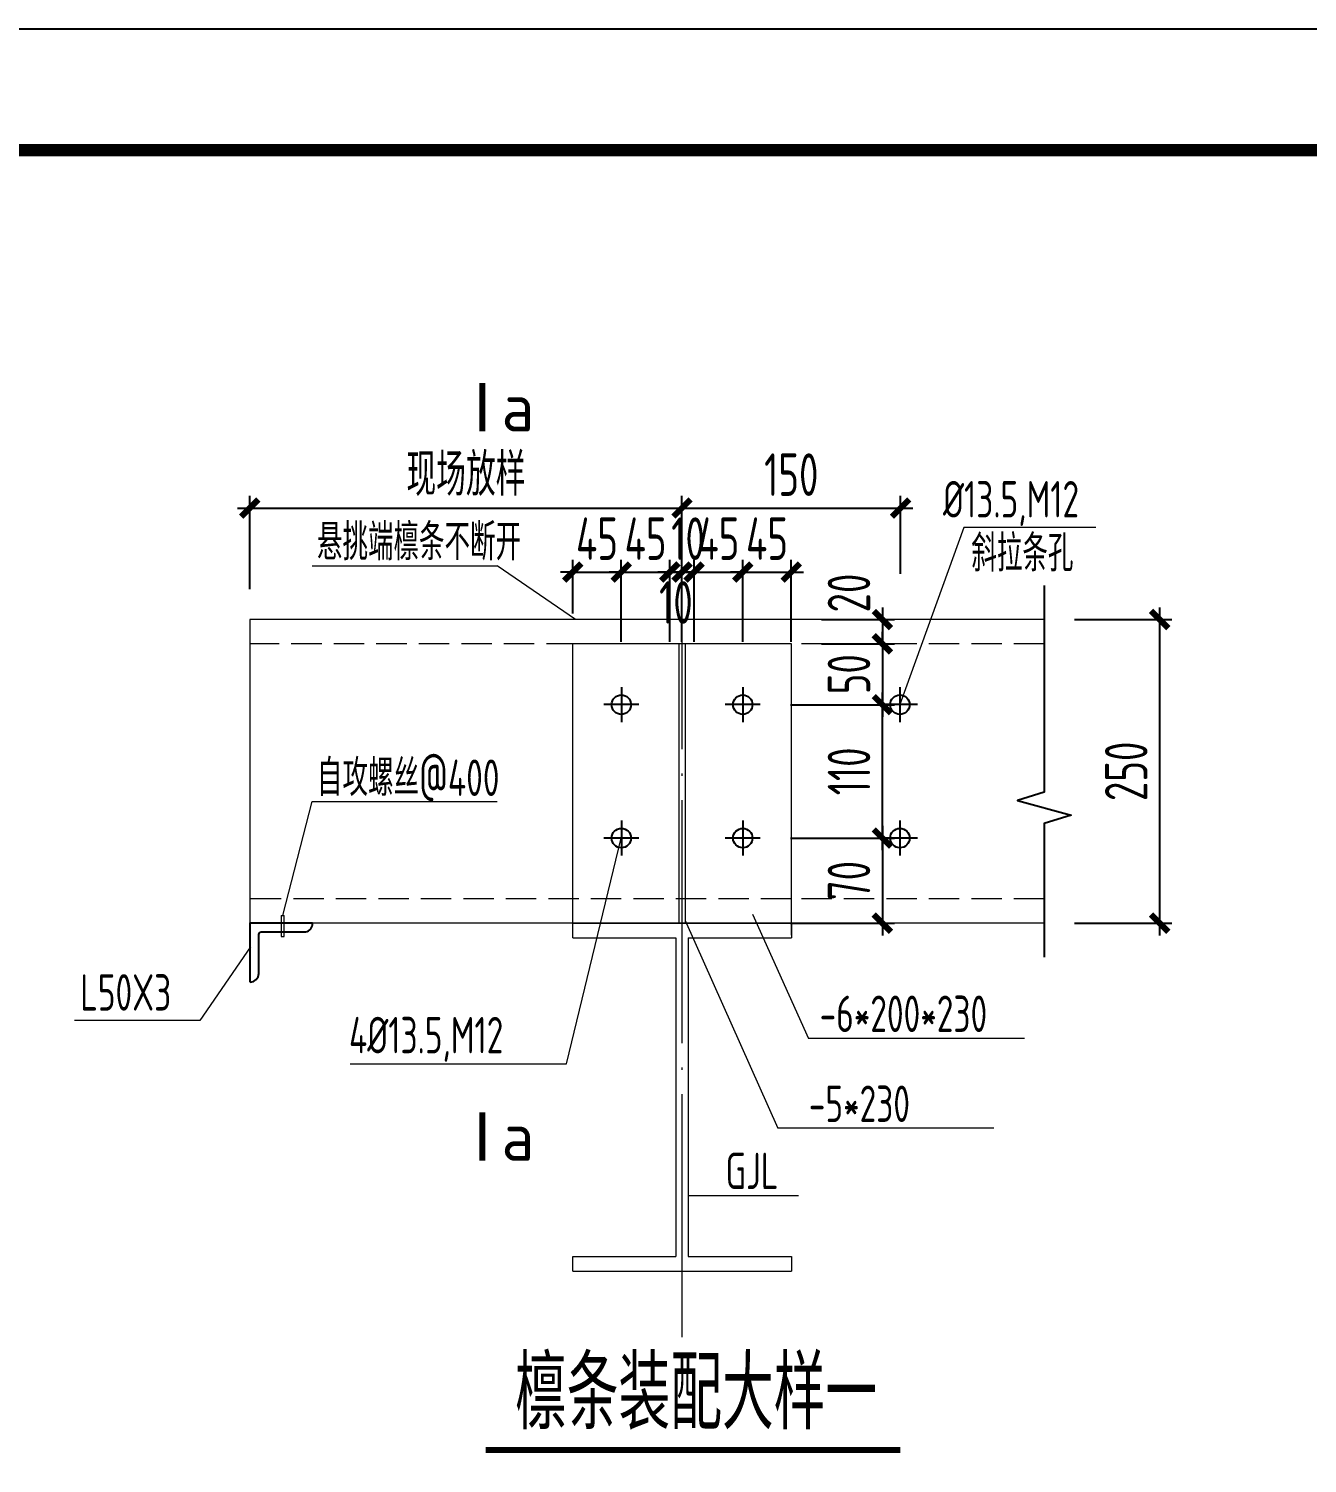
# Model space of a CAD drawing. Extents: x -3102990 to -851544, y -5293060 to -2540151.
# Drawn here: x -1814739 to -1804211, y -2642714 to -2630902 of the extents above; entities that cross this region are included whole.
import ezdxf

# ---------------------------------------------------------------- set-up
doc = ezdxf.new("R2010")
doc.units = 0
doc.header["$LTSCALE"] = 1000
doc.header["$PDMODE"] = 1
doc.linetypes.add('DASH', pattern=[0.35, 0.25, -0.1])
doc.linetypes.add('DOTE', pattern=[2.42, 2, -0.2, 0.02, -0.2])
doc.layers.get('0').update_dxf_attribs({"linetype": 'CONTINUOUS'})
doc.layers.get('Defpoints').update_dxf_attribs({"linetype": 'CONTINUOUS'})
for name, color, linetype in [('4', 1, 'CONTINUOUS'), ('AXIS', 253, 'DOTE'), ('BEAM', 4, 'CONTINUOUS'), ('BEAM_TEXT_HOR', 7, 'CONTINUOUS'), ('COLU', 7, 'CONTINUOUS'), ('DIM', 3, 'CONTINUOUS'), ('NUM', 7, 'CONTINUOUS'), ('Prof', 2, 'CONTINUOUS'), ('PUB_TITLE', 4, 'CONTINUOUS'), ('TEXT', 7, 'CONTINUOUS'), ('THICK', 6, 'CONTINUOUS'), ('THIN', 7, 'CONTINUOUS')]:
    doc.layers.add(name, color=color, linetype=linetype)
doc.layers.add('yichutu', color=7, linetype='CONTINUOUS', true_color=0xffffff, plot=False)
doc.styles.add('TSSD_Dimension', font='tssdeng.shx', dxfattribs={"width": 0.7, "bigfont": 'Hztxt.shx'})
doc.styles.add('TSSD_Label', font='tssdeng.shx', dxfattribs={"width": 0.75, "bigfont": 'hztxt.shx'})
doc.styles.add('TSSD_Rein', font='Tssdeng.shx', dxfattribs={"width": 0.75, "bigfont": 'hztxt.shx'})
doc.styles.add('正文', font='romans.shx', dxfattribs={"width": 0.71, "bigfont": 'hztxt.shx'})
doc.dimstyles.new('TSSD_10_100', dxfattribs={"dimtxt": 350, "dimasz": 100, "dimexe": 100, "dimexo": 250, "dimgap": 100, "dimtad": 1, "dimdec": 0, "dimlfac": 0.1, "dimzin": 0, "dimdsep": 46, "dimtxsty": 'TSSD_Dimension', "dimblk": 'ARCHTICK', "dimcen": 0, "dimdle": 100, "dimclrt": 7, "dimadec": 0, "dimazin": 0, "dimtfac": 1, "dimtdec": 0, "dimtix": 1, "dimtmove": 2, "dimatfit": 3, "dimldrblk": 'ARCHTICK', "dimfxl": 1, "dimtolj": 1, "dimtzin": 0, "dimarcsym": 0})

# ---------------------------------------------------------------- blocks, each defined once
blk = doc.blocks.new('_ArchTick')
at = {"color": 0, "const_width": 0.5}
blk.add_lwpolyline([(-0.71, -0.71), (0.71, 0.71)], dxfattribs=at)
blk = doc.blocks.new('*D2568')
at = {"layer": 'Defpoints', "color": 0}
for p in [(-1809360, -2634849), (-1809360, -2635640), (-1812919, -2635767)]:
    blk.add_point(p, dxfattribs=at)
at = {"layer": 'DIM', "color": 0, "lineweight": -2}
for p, q in [((-1812919, -2635517), (-1812919, -2634749)), ((-1809360, -2635390), (-1809360, -2634749)), ((-1813019, -2634849), (-1809260, -2634849))]:
    blk.add_line(p, q, dxfattribs=at)
at = {"layer": 'DIM', "color": 0, "lineweight": -2, "xscale": 100, "yscale": 100, "zscale": 100, "rotation": 180}
blk.add_blockref('_ArchTick', (-1812919, -2634849), dxfattribs=at)
at = {"layer": 'DIM', "color": 0, "lineweight": -2, "xscale": 100, "yscale": 100, "zscale": 100}
blk.add_blockref('_ArchTick', (-1809360, -2634849), dxfattribs=at)
at = {"layer": 'DIM', "color": 7, "lineweight": 5, "insert": (-1811139, -2634574), "char_height": 350, "attachment_point": 5, "style": 'TSSD_Dimension'}
blk.add_mtext('\\A1;现场放样', dxfattribs=at)
blk = doc.blocks.new('*D2569')
at = {"layer": 'Defpoints', "color": 0}
for p in [(-1807560, -2634849), (-1809360, -2635640), (-1807560, -2635640)]:
    blk.add_point(p, dxfattribs=at)
at = {"layer": 'DIM', "color": 0, "lineweight": -2}
for p, q in [((-1809360, -2635390), (-1809360, -2634749)), ((-1807560, -2635390), (-1807560, -2634749)), ((-1809460, -2634849), (-1807460, -2634849))]:
    blk.add_line(p, q, dxfattribs=at)
at = {"layer": 'DIM', "color": 0, "lineweight": -2, "xscale": 100, "yscale": 100, "zscale": 100, "rotation": 180}
blk.add_blockref('_ArchTick', (-1809360, -2634849), dxfattribs=at)
at = {"layer": 'DIM', "color": 0, "lineweight": -2, "xscale": 100, "yscale": 100, "zscale": 100}
blk.add_blockref('_ArchTick', (-1807560, -2634849), dxfattribs=at)
at = {"layer": 'DIM', "color": 7, "lineweight": 5, "insert": (-1808460, -2634574), "char_height": 350, "attachment_point": 5, "style": 'TSSD_Dimension'}
blk.add_mtext('\\A1;150', dxfattribs=at)
blk = doc.blocks.new('*D2570')
at = {"layer": 'Defpoints', "color": 0}
for p in [(-1809860, -2635376), (-1810260, -2635967), (-1809860, -2636201)]:
    blk.add_point(p, dxfattribs=at)
at = {"layer": 'DIM', "color": 0, "lineweight": -2}
for p, q in [((-1810260, -2635717), (-1810260, -2635276)), ((-1809860, -2635951), (-1809860, -2635276)), ((-1810260, -2635376), (-1810360, -2635376)), ((-1810260, -2635376), (-1809860, -2635376)), ((-1809860, -2635376), (-1809760, -2635376))]:
    blk.add_line(p, q, dxfattribs=at)
at = {"layer": 'DIM', "color": 0, "lineweight": -2, "xscale": 100, "yscale": 100, "zscale": 100}
blk.add_blockref('_ArchTick', (-1810260, -2635376), dxfattribs=at)
at = {"layer": 'DIM', "color": 0, "lineweight": -2, "xscale": 100, "yscale": 100, "zscale": 100, "rotation": 180}
blk.add_blockref('_ArchTick', (-1809860, -2635376), dxfattribs=at)
at = {"layer": 'DIM', "color": 7, "lineweight": 5, "insert": (-1810060, -2635101), "char_height": 350, "attachment_point": 5, "style": 'TSSD_Dimension'}
blk.add_mtext('\\A1;45', dxfattribs=at)
blk = doc.blocks.new('*D2571')
at = {"layer": 'Defpoints', "color": 0}
for p in [(-1809460, -2635376), (-1809860, -2636201), (-1809460, -2636201)]:
    blk.add_point(p, dxfattribs=at)
at = {"layer": 'DIM', "color": 0, "lineweight": -2}
for p, q in [((-1809860, -2635951), (-1809860, -2635276)), ((-1809460, -2635951), (-1809460, -2635276)), ((-1809860, -2635376), (-1809960, -2635376)), ((-1809860, -2635376), (-1809460, -2635376)), ((-1809460, -2635376), (-1809360, -2635376))]:
    blk.add_line(p, q, dxfattribs=at)
at = {"layer": 'DIM', "color": 0, "lineweight": -2, "xscale": 100, "yscale": 100, "zscale": 100}
blk.add_blockref('_ArchTick', (-1809860, -2635376), dxfattribs=at)
at = {"layer": 'DIM', "color": 0, "lineweight": -2, "xscale": 100, "yscale": 100, "zscale": 100, "rotation": 180}
blk.add_blockref('_ArchTick', (-1809460, -2635376), dxfattribs=at)
at = {"layer": 'DIM', "color": 7, "lineweight": 5, "insert": (-1809660, -2635101), "char_height": 350, "attachment_point": 5, "style": 'TSSD_Dimension'}
blk.add_mtext('\\A1;45', dxfattribs=at)
blk = doc.blocks.new('*D2572')
at = {"layer": 'Defpoints', "color": 0}
for p in [(-1809360, -2635376), (-1809460, -2636201), (-1809360, -2636201)]:
    blk.add_point(p, dxfattribs=at)
at = {"layer": 'DIM', "color": 0, "lineweight": -2}
for p, q in [((-1809460, -2635951), (-1809460, -2635276)), ((-1809360, -2635951), (-1809360, -2635276)), ((-1809460, -2635376), (-1809560, -2635376)), ((-1809460, -2635376), (-1809360, -2635376)), ((-1809360, -2635376), (-1809260, -2635376))]:
    blk.add_line(p, q, dxfattribs=at)
at = {"layer": 'DIM', "color": 0, "lineweight": -2, "xscale": 100, "yscale": 100, "zscale": 100}
blk.add_blockref('_ArchTick', (-1809460, -2635376), dxfattribs=at)
at = {"layer": 'DIM', "color": 0, "lineweight": -2, "xscale": 100, "yscale": 100, "zscale": 100, "rotation": 180}
blk.add_blockref('_ArchTick', (-1809360, -2635376), dxfattribs=at)
at = {"layer": 'DIM', "color": 7, "lineweight": 5, "insert": (-1809410, -2635626), "char_height": 350, "attachment_point": 5, "style": 'TSSD_Dimension'}
blk.add_mtext('\\A1;10', dxfattribs=at)
blk = doc.blocks.new('*D2573')
at = {"layer": 'Defpoints', "color": 0}
for p in [(-1809260, -2635376), (-1809360, -2636201), (-1809260, -2636201)]:
    blk.add_point(p, dxfattribs=at)
at = {"layer": 'DIM', "color": 0, "lineweight": -2}
for p, q in [((-1809360, -2635951), (-1809360, -2635276)), ((-1809260, -2635951), (-1809260, -2635276)), ((-1809360, -2635376), (-1809460, -2635376)), ((-1809360, -2635376), (-1809260, -2635376)), ((-1809260, -2635376), (-1809160, -2635376))]:
    blk.add_line(p, q, dxfattribs=at)
at = {"layer": 'DIM', "color": 0, "lineweight": -2, "xscale": 100, "yscale": 100, "zscale": 100}
blk.add_blockref('_ArchTick', (-1809360, -2635376), dxfattribs=at)
at = {"layer": 'DIM', "color": 0, "lineweight": -2, "xscale": 100, "yscale": 100, "zscale": 100, "rotation": 180}
blk.add_blockref('_ArchTick', (-1809260, -2635376), dxfattribs=at)
at = {"layer": 'DIM', "color": 7, "lineweight": 5, "insert": (-1809310, -2635101), "char_height": 350, "attachment_point": 5, "style": 'TSSD_Dimension'}
blk.add_mtext('\\A1;10', dxfattribs=at)
blk = doc.blocks.new('*D2574')
at = {"layer": 'Defpoints', "color": 0}
for p in [(-1808860, -2635376), (-1809260, -2636201), (-1808860, -2636201)]:
    blk.add_point(p, dxfattribs=at)
at = {"layer": 'DIM', "color": 0, "lineweight": -2}
for p, q in [((-1809260, -2635951), (-1809260, -2635276)), ((-1808860, -2635951), (-1808860, -2635276)), ((-1809260, -2635376), (-1809360, -2635376)), ((-1809260, -2635376), (-1808860, -2635376)), ((-1808860, -2635376), (-1808760, -2635376))]:
    blk.add_line(p, q, dxfattribs=at)
at = {"layer": 'DIM', "color": 0, "lineweight": -2, "xscale": 100, "yscale": 100, "zscale": 100}
blk.add_blockref('_ArchTick', (-1809260, -2635376), dxfattribs=at)
at = {"layer": 'DIM', "color": 0, "lineweight": -2, "xscale": 100, "yscale": 100, "zscale": 100, "rotation": 180}
blk.add_blockref('_ArchTick', (-1808860, -2635376), dxfattribs=at)
at = {"layer": 'DIM', "color": 7, "lineweight": 5, "insert": (-1809060, -2635101), "char_height": 350, "attachment_point": 5, "style": 'TSSD_Dimension'}
blk.add_mtext('\\A1;45', dxfattribs=at)
blk = doc.blocks.new('*D2575')
at = {"layer": 'Defpoints', "color": 0}
for p in [(-1808460, -2635376), (-1808860, -2636201), (-1808460, -2636201)]:
    blk.add_point(p, dxfattribs=at)
at = {"layer": 'DIM', "color": 0, "lineweight": -2}
for p, q in [((-1808860, -2635951), (-1808860, -2635276)), ((-1808460, -2635951), (-1808460, -2635276)), ((-1808860, -2635376), (-1808960, -2635376)), ((-1808860, -2635376), (-1808460, -2635376)), ((-1808460, -2635376), (-1808360, -2635376))]:
    blk.add_line(p, q, dxfattribs=at)
at = {"layer": 'DIM', "color": 0, "lineweight": -2, "xscale": 100, "yscale": 100, "zscale": 100}
blk.add_blockref('_ArchTick', (-1808860, -2635376), dxfattribs=at)
at = {"layer": 'DIM', "color": 0, "lineweight": -2, "xscale": 100, "yscale": 100, "zscale": 100, "rotation": 180}
blk.add_blockref('_ArchTick', (-1808460, -2635376), dxfattribs=at)
at = {"layer": 'DIM', "color": 7, "lineweight": 5, "insert": (-1808660, -2635101), "char_height": 350, "attachment_point": 5, "style": 'TSSD_Dimension'}
blk.add_mtext('\\A1;45', dxfattribs=at)
blk = doc.blocks.new('*D2576')
at = {"layer": 'Defpoints', "color": 0}
for p in [(-1808460, -2635767), (-1808460, -2635967), (-1807710, -2635967)]:
    blk.add_point(p, dxfattribs=at)
at = {"layer": 'DIM', "color": 0, "lineweight": -2}
for p, q in [((-1807710, -2635667), (-1807710, -2636067)), ((-1808210, -2635767), (-1807610, -2635767)), ((-1808210, -2635967), (-1807610, -2635967))]:
    blk.add_line(p, q, dxfattribs=at)
at = {"layer": 'DIM', "color": 0, "lineweight": -2, "xscale": 100, "yscale": 100, "zscale": 100}
for p, rotation in [((-1807710, -2635767), 90), ((-1807710, -2635967), 270)]:
    blk.add_blockref('_ArchTick', p, dxfattribs=dict(at, rotation=rotation))
at = {"layer": 'DIM', "color": 7, "lineweight": 5, "insert": (-1807985, -2635549), "char_height": 350, "attachment_point": 5, "rotation": 90, "style": 'TSSD_Dimension'}
blk.add_mtext('\\A1;20', dxfattribs=at)
blk = doc.blocks.new('*D2577')
at = {"layer": 'Defpoints', "color": 0}
for p in [(-1808460, -2635967), (-1808716, -2636468, 192), (-1807710, -2636468)]:
    blk.add_point(p, dxfattribs=at)
at = {"layer": 'DIM', "color": 0, "lineweight": -2}
for p, q in [((-1807710, -2635967), (-1807710, -2635867)), ((-1808210, -2635967), (-1807610, -2635967)), ((-1807710, -2635967), (-1807710, -2636468)), ((-1808466, -2636468), (-1807610, -2636468)), ((-1807710, -2636468), (-1807710, -2636568))]:
    blk.add_line(p, q, dxfattribs=at)
at = {"layer": 'DIM', "color": 0, "lineweight": -2, "xscale": 100, "yscale": 100, "zscale": 100}
for p, rotation in [((-1807710, -2635967), 270), ((-1807710, -2636468), 90)]:
    blk.add_blockref('_ArchTick', p, dxfattribs=dict(at, rotation=rotation))
at = {"layer": 'DIM', "color": 7, "lineweight": 5, "insert": (-1807985, -2636217), "char_height": 350, "attachment_point": 5, "rotation": 90, "style": 'TSSD_Dimension'}
blk.add_mtext('\\A1;50', dxfattribs=at)
blk = doc.blocks.new('*D2578')
at = {"layer": 'Defpoints', "color": 0}
for p in [(-1808716, -2637566, 192), (-1808716, -2638267), (-1807710, -2638267)]:
    blk.add_point(p, dxfattribs=at)
at = {"layer": 'DIM', "color": 0, "lineweight": -2}
for p, q in [((-1807710, -2637466), (-1807710, -2638367)), ((-1808466, -2637566), (-1807610, -2637566)), ((-1808466, -2638267), (-1807610, -2638267))]:
    blk.add_line(p, q, dxfattribs=at)
at = {"layer": 'DIM', "color": 0, "lineweight": -2, "xscale": 100, "yscale": 100, "zscale": 100}
for p, rotation in [((-1807710, -2637566), 90), ((-1807710, -2638267), 270)]:
    blk.add_blockref('_ArchTick', p, dxfattribs=dict(at, rotation=rotation))
at = {"layer": 'DIM', "color": 7, "lineweight": 5, "insert": (-1807985, -2637916), "char_height": 350, "attachment_point": 5, "rotation": 90, "style": 'TSSD_Dimension'}
blk.add_mtext('\\A1;70', dxfattribs=at)
blk = doc.blocks.new('A$C3073000E')
at = {"layer": 'THIN', "color": 1}
for p, q in [((-28, 145), (-28, -143)), ((116, 1), (-172, 1))]:
    blk.add_line(p, q, dxfattribs=at)
blk.add_circle((-28, 1), 80, dxfattribs=at)
blk = doc.blocks.new('*D2579')
at = {"layer": 'Defpoints', "color": 0}
for p in [(-1806377, -2635767), (-1806377, -2638267), (-1805427, -2638267)]:
    blk.add_point(p, dxfattribs=at)
at = {"layer": 'DIM', "color": 0, "lineweight": -2}
for p, q in [((-1805427, -2635667), (-1805427, -2638367)), ((-1806127, -2635767), (-1805327, -2635767)), ((-1806127, -2638267), (-1805327, -2638267))]:
    blk.add_line(p, q, dxfattribs=at)
at = {"layer": 'DIM', "color": 0, "lineweight": -2, "xscale": 100, "yscale": 100, "zscale": 100}
for p, rotation in [((-1805427, -2635767), 90), ((-1805427, -2638267), 270)]:
    blk.add_blockref('_ArchTick', p, dxfattribs=dict(at, rotation=rotation))
at = {"layer": 'DIM', "color": 7, "lineweight": 5, "insert": (-1805702, -2637017), "char_height": 350, "attachment_point": 5, "rotation": 90, "style": 'TSSD_Dimension'}
blk.add_mtext('\\A1;250', dxfattribs=at)
blk = doc.blocks.new('*D2590')
at = {"layer": 'Defpoints', "color": 0}
for p in [(-1808460, -2636468), (-1807710, -2636468), (-1808460, -2637566)]:
    blk.add_point(p, dxfattribs=at)
at = {"layer": 'DIM', "color": 0, "lineweight": -2}
for p, q in [((-1807710, -2637666), (-1807710, -2636368)), ((-1808210, -2636468), (-1807610, -2636468)), ((-1808210, -2637566), (-1807610, -2637566))]:
    blk.add_line(p, q, dxfattribs=at)
at = {"layer": 'DIM', "color": 0, "lineweight": -2, "xscale": 100, "yscale": 100, "zscale": 100}
for p, rotation in [((-1807710, -2636468), 90), ((-1807710, -2637566), 270)]:
    blk.add_blockref('_ArchTick', p, dxfattribs=dict(at, rotation=rotation))
at = {"layer": 'DIM', "color": 7, "insert": (-1807985, -2637017), "char_height": 350, "attachment_point": 5, "rotation": 90, "style": 'TSSD_Dimension'}
blk.add_mtext('\\A1;110', dxfattribs=at)
blk = doc.blocks.new('A$C16496DF1')
at = {"layer": 'PUB_TITLE'}
blk.add_lwpolyline([(0, 0), (0, 42000), (104100, 42000), (104100, 0)], close=True, dxfattribs=at)
at = {"layer": 'PUB_TITLE', "const_width": 100}
blk.add_lwpolyline([(103100, 1000), (103100, 41000), (713, 41000), (713, 1000), (103100, 1000)], dxfattribs=at)
blk = doc.blocks.new('yct-1041-420-104100-42000-100-2006.0')
at = {"layer": 'yichutu', "color": 7, "true_color": 0xffffff}
blk.add_lwpolyline([(0, 0), (0, 42000), (104100, 42000), (104100, 0)], close=True, dxfattribs=at)

msp = doc.modelspace()

# ---------------------------------------------------------------- linework, layer by layer
at = {"layer": '4', "lineweight": 5}
for p, q in [((-1812660.15, -2638202.4, -192), (-1812660.15, -2638376.77, -192)), ((-1812660.15, -2638202.4, -192), (-1812635.15, -2638202.4, -192)), ((-1812635.15, -2638376.77, -192), (-1812635.15, -2638202.4, -192)), ((-1812660.15, -2638376.77, -192), (-1812635.15, -2638376.77, -192))]:
    msp.add_line(p, q, dxfattribs=at)
at = {"layer": 'AXIS', "lineweight": 5}
msp.add_line((-1809359.64, -2641673.92, -192), (-1809359.64, -2635254.74, -192), dxfattribs=at)
at = {"layer": 'BEAM', "linetype": 'ByBlock', "lineweight": 5}
for p, q in [((-1806376.82, -2635767.21, -192), (-1812918.9, -2635767.21, -192)), ((-1812918.9, -2635767.21, -192), (-1812918.9, -2638266.73, -192)), ((-1808459.64, -2635967.21, -192), (-1810259.64, -2635967.21, -192)), ((-1810259.64, -2638366.73, -192), (-1810259.64, -2635967.21, -192)), ((-1809384.64, -2635967.21, -192), (-1809384.64, -2638266.73, -192)), ((-1809334.64, -2635967.21, -192), (-1809334.64, -2638266.73, -192)), ((-1808459.64, -2638366.73, -192), (-1808459.64, -2635967.21, -192)), ((-1810259.64, -2638266.73, -192), (-1812918.9, -2638266.73, -192)), ((-1808459.64, -2638266.73, -192), (-1810259.64, -2638266.73, -192)), ((-1806376.82, -2638266.73, -192), (-1808459.64, -2638266.73, -192))]:
    msp.add_line(p, q, dxfattribs=at)
at = {"layer": 'BEAM', "linetype": 'DASH', "lineweight": 5}
for p, q in [((-1806376.82, -2635967.21, -192), (-1812918.9, -2635967.21, -192)), ((-1808459.64, -2638066.73, -192), (-1812918.9, -2638066.73, -192)), ((-1806376.82, -2638066.73, -192), (-1808459.64, -2638066.73, -192)), ((-1810259.64, -2638266.73, -192), (-1809459.64, -2638266.73, -192)), ((-1808459.64, -2638266.73, -192), (-1809259.64, -2638266.73, -192))]:
    msp.add_line(p, q, dxfattribs=at)
at = {"layer": 'BEAM_TEXT_HOR', "lineweight": 5}
for p, q in [((-1810238.16, -2635767.21, -192), (-1810883.03, -2635323.45, -192)), ((-1812647.65, -2638202.4, -192), (-1812404.01, -2637264.31, -192))]:
    msp.add_line(p, q, dxfattribs=at)
at = {"layer": 'COLU', "linetype": 'ByBlock', "lineweight": 5}
for p, q in [((-1810259.64, -2638266.73, -192), (-1808459.64, -2638266.73, -192)), ((-1810259.64, -2638386.73, -192), (-1810259.64, -2638266.73, -192)), ((-1808459.64, -2638266.73, -192), (-1808459.64, -2638386.73, -192)), ((-1810259.64, -2638386.73, -192), (-1809409.64, -2638386.73, -192)), ((-1809409.64, -2638386.73, -192), (-1809409.64, -2641010.54, -192)), ((-1809309.64, -2638386.73, -192), (-1809309.64, -2641010.54, -192)), ((-1809309.64, -2638386.73, -192), (-1808459.64, -2638386.73, -192)), ((-1810259.64, -2641010.54, -192), (-1809409.64, -2641010.54, -192)), ((-1810259.64, -2641130.54, -192), (-1810259.64, -2641010.54, -192)), ((-1809309.64, -2641010.54, -192), (-1808459.64, -2641010.54, -192)), ((-1808459.64, -2641010.54, -192), (-1808459.64, -2641130.54, -192)), ((-1810259.64, -2641130.54, -192), (-1808459.64, -2641130.54, -192))]:
    msp.add_line(p, q, dxfattribs=at)
at = {"layer": 'NUM', "const_width": 50, "elevation": -480}
msp.add_lwpolyline([(-1810976.89, -2642604.39), (-1807561.39, -2642604.39)], dxfattribs=at)
at = {"layer": 'Prof', "elevation": -192}
for points in [[(-1812843.9, -2638681.07), (-1812843.9, -2638359.23, -0.41421356), (-1812823.9, -2638339.23), (-1812457.9, -2638339.23, 0.34884136), (-1812401.4, -2638266.73), (-1812918.9, -2638266.73), (-1812918.9, -2638751.73)], [(-1812916.44, -2638751.73, 0.39650357), (-1812843.9, -2638681.07)]]:
    msp.add_lwpolyline(points, format="xyb", dxfattribs=at)
at = {"layer": 'TEXT', "lineweight": 5}
for p, q in [((-1807040.25, -2635010.13, -192), (-1807565.76, -2636467.76)), ((-1805952.78, -2635010.13, -192), (-1807040.25, -2635010.13, -192)), ((-1812404.01, -2635323.45, -192), (-1810883.03, -2635323.45, -192)), ((-1812404.01, -2637264.31, -192), (-1810883.03, -2637264.31, -192)), ((-1810310.81, -2639425.91, -480), (-1809859.64, -2637566.18)), ((-1808778.38, -2638191.75, -480), (-1808319.48, -2639214.93, -480)), ((-1809334.64, -2638245.83, -192), (-1808571.47, -2639955.55, -480)), ((-1812912.38, -2638462.65, -192), (-1813330.83, -2639068.37, -192)), ((-1813330.83, -2639068.37, -192), (-1814362.95, -2639068.37, -192)), ((-1806540.44, -2639214.93, -480), (-1808319.48, -2639214.93, -480)), ((-1812093.45, -2639425.91, -480), (-1810310.81, -2639425.91, -480)), ((-1806792.43, -2639955.55, -480), (-1808571.47, -2639955.55, -480)), ((-1809309.64, -2640507.82, -192), (-1808400.12, -2640507.82, -192))]:
    msp.add_line(p, q, dxfattribs=at)
at = {"layer": 'THICK', "const_width": 50, "elevation": -192}
for points in [[(-1811004.4, -2634218.14), (-1811004.4, -2633818.14)], [(-1811004.4, -2639823.24), (-1811004.4, -2640223.24)]]:
    msp.add_lwpolyline(points, dxfattribs=at)
at = {"layer": 'THIN', "elevation": -192}
msp.add_lwpolyline([(-1806376.82, -2635487.21), (-1806376.82, -2637186.97), (-1806596.82, -2637256.97), (-1806156.82, -2637376.97), (-1806376.82, -2637446.97), (-1806376.82, -2638546.73)], dxfattribs=at)

# ---------------------------------------------------------------- block references
at = {"ltscale": 1.5}
msp.add_blockref('A$C16496DF1', (-1901499.9, -2672902.4), dxfattribs=at)
at = {"layer": 'BEAM', "linetype": 'ByBlock'}
for p in [(-1809831.34, -2636468.63), (-1808831.34, -2636468.63), (-1807537.46, -2636468.63), (-1809831.34, -2637567.05), (-1808831.34, -2637567.05), (-1807537.46, -2637567.05)]:
    msp.add_blockref('A$C3073000E', p, dxfattribs=at)
at = {"layer": 'yichutu'}
msp.add_blockref('yct-1041-420-104100-42000-100-2006.0', (-1901499.9, -2672902.4), dxfattribs=at)

# ---------------------------------------------------------------- texts
at = {"layer": 'TEXT', "lineweight": 5}
for s, height, style, width, p in [('%%c13.5,M12', 300, 'TSSD_Rein', 0.7, (-1807210.57, -2634926.73, -192)), ('悬挑端檩条不断开', 300, 'TSSD_Rein', 0.7, (-1812365.33, -2635278.59, -192)), ('斜拉条孔', 300, 'TSSD_Rein', 0.7, (-1806977.17, -2635371.17, -192)), ('自攻螺丝@400', 300, 'TSSD_Rein', 0.7, (-1812365.33, -2637219.45, -192)), ('L50X3', 300, 'TSSD_Rein', 0.7, (-1814314.46, -2638986.92, -192)), ('-6*200*230', 300, 'TSSD_Rein', 0.7, (-1808226.85, -2639162.99, -480)), ('4%%c13.5,M12', 300, 'TSSD_Rein', 0.7, (-1812102.08, -2639338.47, -480)), ('-5*230', 300, 'TSSD_Rein', 0.7, (-1808315.87, -2639903.62, -480)), ('GJL', 300, 'TSSD_Rein', 0.7, (-1809001.86, -2640455.89, -192)), ('檩条装配大样一', 600.008, '正文', 0.71, (-1810734.59, -2642434.72, -480))]:
    msp.add_text(s, height=height, dxfattribs=dict(at, style=style, width=width)).set_placement(p)
at = {"layer": 'THICK', "lineweight": 5, "style": 'TSSD_Label'}
for p in [(-1810846.07, -2634218.14, -192), (-1810846.07, -2640223.24, -192)]:
    msp.add_text('a', height=400, dxfattribs=at).set_placement(p)

# ---------------------------------------------------------------- dimensions: what is measured, and where the dimension line sits
at = {"layer": 'DIM', "lineweight": 5}
for base, p1, p2, text, picture, middle in [((-1809359.64, -2634849.26, -192), (-1812918.9, -2635767.21, -192), (-1809359.64, -2635640.32, -192), '现场放样', '*D2568', (-1811139.27, -2634574.26, -192)), ((-1807559.64, -2634849.26, -192), (-1809359.64, -2635640.32, -192), (-1807559.64, -2635640.32, -192), '150', '*D2569', (-1808459.64, -2634574.26, -192)), ((-1809859.64, -2635375.86, -192), (-1810259.64, -2635967.21, -192), (-1809859.64, -2636201.21, -192), '45', '*D2570', (-1810059.64, -2635100.86, -192)), ((-1809459.64, -2635375.86, -192), (-1809859.64, -2636201.21, -192), (-1809459.64, -2636201.21, -192), '45', '*D2571', (-1809659.64, -2635100.86, -192)), ((-1808859.64, -2635375.86, -192), (-1809259.64, -2636201.21, -192), (-1808859.64, -2636201.21, -192), '45', '*D2574', (-1809059.64, -2635100.86, -192)), ((-1808459.64, -2635375.86, -192), (-1808859.64, -2636201.21, -192), (-1808459.64, -2636201.21, -192), '45', '*D2575', (-1808659.64, -2635100.86, -192))]:
    dim = msp.add_linear_dim(base=base, p1=p1, p2=p2, text=text, dimstyle='TSSD_10_100', dxfattribs=at)
    dim.commit()
    dim.dimension.update_dxf_attribs({"geometry": picture, "text_midpoint": middle})
dim = msp.add_linear_dim(base=(-1809259.64, -2635375.86, -192), p1=(-1809359.64, -2636201.21, -192), p2=(-1809259.64, -2636201.21, -192), dimstyle='TSSD_10_100', dxfattribs=at)
dim.commit()
dim.dimension.update_dxf_attribs({"geometry": '*D2573', "text_midpoint": (-1809309.64, -2635100.86, -192)})
dim = msp.add_linear_dim(base=(-1809359.64, -2635375.86, -192), p1=(-1809459.64, -2636201.21, -192), p2=(-1809359.64, -2636201.21, -192), dimstyle='TSSD_10_100', dxfattribs=at)
dim.commit()
dim.dimension.update_dxf_attribs({"geometry": '*D2572', "text_midpoint": (-1809409.64, -2635625.86, -192), "dimtype": 160})
dim = msp.add_linear_dim(base=(-1807709.76, -2635967.21, -192), p1=(-1808459.64, -2635767.21, -192), p2=(-1808459.64, -2635967.21, -192), angle=90, dimstyle='TSSD_10_100', dxfattribs=at)
dim.commit()
dim.dimension.update_dxf_attribs({"geometry": '*D2576', "text_midpoint": (-1807984.76, -2635548.91, -192), "dimtype": 160})
dim = msp.add_linear_dim(base=(-1805427.07, -2638266.73, -144), p1=(-1806376.82, -2635767.21, -144), p2=(-1806376.82, -2638266.73, -144), angle=90, text='250', dimstyle='TSSD_10_100', dxfattribs=at)
dim.commit()
dim.dimension.update_dxf_attribs({"geometry": '*D2579', "text_midpoint": (-1805702.07, -2637016.97, -144)})
for base, p1, p2, picture, middle in [((-1807709.76, -2636467.76, -192), (-1808459.64, -2635967.21, -192), (-1808715.64, -2636467.76), '*D2577', (-1807984.76, -2636217.49, -192)), ((-1807709.76, -2638266.73, -192), (-1808715.64, -2637566.18), (-1808715.64, -2638266.73, -192), '*D2578', (-1807984.76, -2637916.46, -192))]:
    dim = msp.add_linear_dim(base=base, p1=p1, p2=p2, angle=90, dimstyle='TSSD_10_100', dxfattribs=at)
    dim.commit()
    dim.dimension.update_dxf_attribs({"geometry": picture, "text_midpoint": middle})
at = {"layer": 'DIM'}
dim = msp.add_linear_dim(base=(-1807709.76, -2636467.76, -144), p1=(-1808459.64, -2637566.18, -144), p2=(-1808459.64, -2636467.76, -144), angle=90, dimstyle='TSSD_10_100', dxfattribs=at)
dim.commit()
dim.dimension.update_dxf_attribs({"geometry": '*D2590', "text_midpoint": (-1807984.76, -2637016.97, -144)})

doc.saveas('drawing.dxf')
